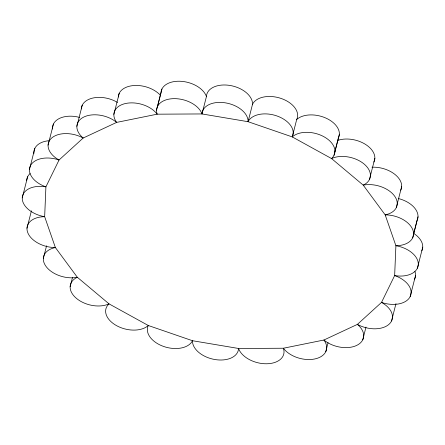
<?xml version="1.0" encoding="UTF-8"?>
<svg xmlns="http://www.w3.org/2000/svg" width="445" height="445" viewBox="0 0 445 445"><rect width="100%" height="100%" fill="white"/><g stroke="black" fill="none" stroke-linecap="round" stroke-linejoin="round"><path stroke-width="0.67" d="M415.558 275.455L410.168 296.604A23.485 14.746 14.3 0 1 381.51 302.411A23.485 14.746 14.3 0 1 389.086 324.221A23.485 14.746 14.3 0 1 357.391 324.388A23.485 14.746 14.3 0 1 356.501 345.504A23.485 14.746 14.3 0 1 323.921 340.019A23.485 14.746 14.3 0 1 314.632 358.993A23.485 14.746 14.3 0 1 283.393 348.235A23.485 14.746 14.3 0 1 266.333 363.776A23.485 14.746 14.3 0 1 238.559 348.474A23.485 14.746 14.3 0 1 214.896 359.527A23.485 14.746 14.3 0 1 192.485 340.72A23.485 14.746 14.3 0 1 163.827 346.527A23.485 14.746 14.3 0 1 148.302 325.506A23.485 14.746 14.3 0 1 116.601 325.673A23.485 14.746 14.3 0 1 109.025 303.863A23.485 14.746 14.3 0 1 76.445 298.378A23.485 14.746 14.3 0 1 77.33 277.268A23.485 14.746 14.3 0 1 46.091 266.511A23.485 14.746 14.3 0 1 55.375 247.537A23.485 14.746 14.3 0 1 27.607 232.234A23.485 14.746 14.3 0 1 44.661 216.693L45.913 186.839L59.051 160.005L83.171 138.022L116.64 122.397L157.168 114.181L202.002 113.942L248.076 121.696L292.259 136.91L331.536 158.554L363.231 185.142L385.186 214.879L395.9 245.723L394.648 275.577L381.51 302.411L357.391 324.388L323.921 340.019L283.393 348.235L238.559 348.474L192.485 340.72L148.302 325.506L109.025 303.863L77.33 277.268L55.375 247.537L44.661 216.693A23.485 14.746 14.3 0 1 22.25 197.886L27.634 176.743M29.442 169.545L34.832 148.396M48.071 145.137L53.461 123.994M26.984 228.24L31.423 210.824M76.868 126.336L82.253 105.187M43.315 258.528L46.558 245.801M113.864 114.41L119.254 93.266M70.138 286.691L72.529 277.313M157.491 106.455L161.93 89.039M156.545 110.188L160.984 92.771A23.485 14.746 14.3 0 1 181.638 81.34A23.485 14.746 14.3 0 1 206.441 96.526A23.485 14.746 14.3 0 1 230.104 85.473A23.485 14.746 14.3 0 1 252.515 104.28A23.485 14.746 14.3 0 1 281.173 98.473A23.485 14.746 14.3 0 1 296.698 119.494L292.259 136.91A23.485 14.746 14.3 0 1 323.96 136.743A23.485 14.746 14.3 0 1 331.536 158.554A23.485 14.746 14.3 0 1 364.116 164.033A23.485 14.746 14.3 0 1 363.231 185.142A23.485 14.746 14.3 0 1 394.47 195.906A23.485 14.746 14.3 0 1 385.186 214.879A23.485 14.746 14.3 0 1 412.954 230.182A23.485 14.746 14.3 0 1 395.9 245.723A23.485 14.746 14.3 0 1 418.311 264.525A23.485 14.746 14.3 0 1 394.648 275.577A23.485 14.746 14.3 0 1 410.168 296.604M22.25 197.886A23.485 14.746 14.3 0 1 45.913 186.839A23.485 14.746 14.3 0 1 30.394 165.813A23.485 14.746 14.3 0 1 59.051 160.005A23.485 14.746 14.3 0 1 51.475 138.195A23.485 14.746 14.3 0 1 83.171 138.022A23.485 14.746 14.3 0 1 84.061 116.913A23.485 14.746 14.3 0 1 116.64 122.397A23.485 14.746 14.3 0 1 125.929 103.424A23.485 14.746 14.3 0 1 157.168 114.181A23.485 14.746 14.3 0 1 174.229 98.64A23.485 14.746 14.3 0 1 202.002 113.942L206.441 96.526M202.002 113.942A23.485 14.746 14.3 0 1 225.665 102.89A23.485 14.746 14.3 0 1 248.076 121.696L252.515 104.28M334.935 151.606L339.374 134.195M333.989 155.338L338.428 137.922A23.485 14.746 14.3 0 0 325.729 118.008A23.485 14.746 14.3 0 0 296.698 119.494M369.472 179.457L374.862 158.309M325.746 351.734L328.06 342.644M396.3 207.62L401.685 186.472M362.747 339.813L365.99 327.086M413.577 234.176L418.016 216.76M391.539 321.006L395.978 303.596M412.632 237.908L417.071 220.492A23.485 14.746 14.3 0 0 398.275 198.509M417.366 268.257L422.75 247.114M248.076 121.696A23.485 14.746 14.3 0 1 276.734 115.884A23.485 14.746 14.3 0 1 292.259 136.91M33.915 153.442A23.485 14.746 14.3 0 1 49.634 140.653M52.543 129.039A23.485 14.746 14.3 0 1 79.51 117.391M81.307 108.919A23.485 14.746 14.3 0 1 93.962 97.817A23.485 14.746 14.3 0 1 117.525 102.45M118.303 96.999A23.485 14.746 14.3 0 1 134.896 85.473A23.485 14.746 14.3 0 1 160.439 95.33M337.688 140.436A23.485 14.746 14.3 0 1 364.833 143.985A23.485 14.746 14.3 0 1 373.911 162.041M371.998 167.209A23.485 14.746 14.3 0 1 394.915 174.401A23.485 14.746 14.3 0 1 400.739 190.204M413.972 233.575A23.485 14.746 14.3 0 1 421.804 250.841M414.935 271.461A23.485 14.746 14.3 0 1 414.607 279.187M26.689 180.475A23.485 14.746 14.3 0 1 30.088 173.528"/></g></svg>
